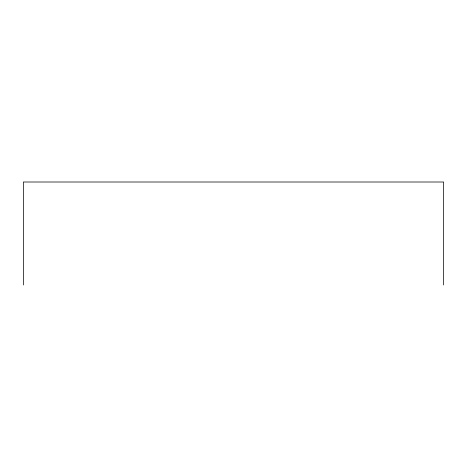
<?xml version="1.0" encoding="UTF-8"?>
<svg xmlns="http://www.w3.org/2000/svg" width="467" height="467" viewBox="0 0 467 467"><rect width="100%" height="100%" fill="white"/><g stroke="black" fill="none" stroke-linecap="round" stroke-linejoin="round"><path stroke-width="0.7" d="M443.65 284.993L443.65 182.007L23.35 182.007L23.35 284.993"/></g></svg>
